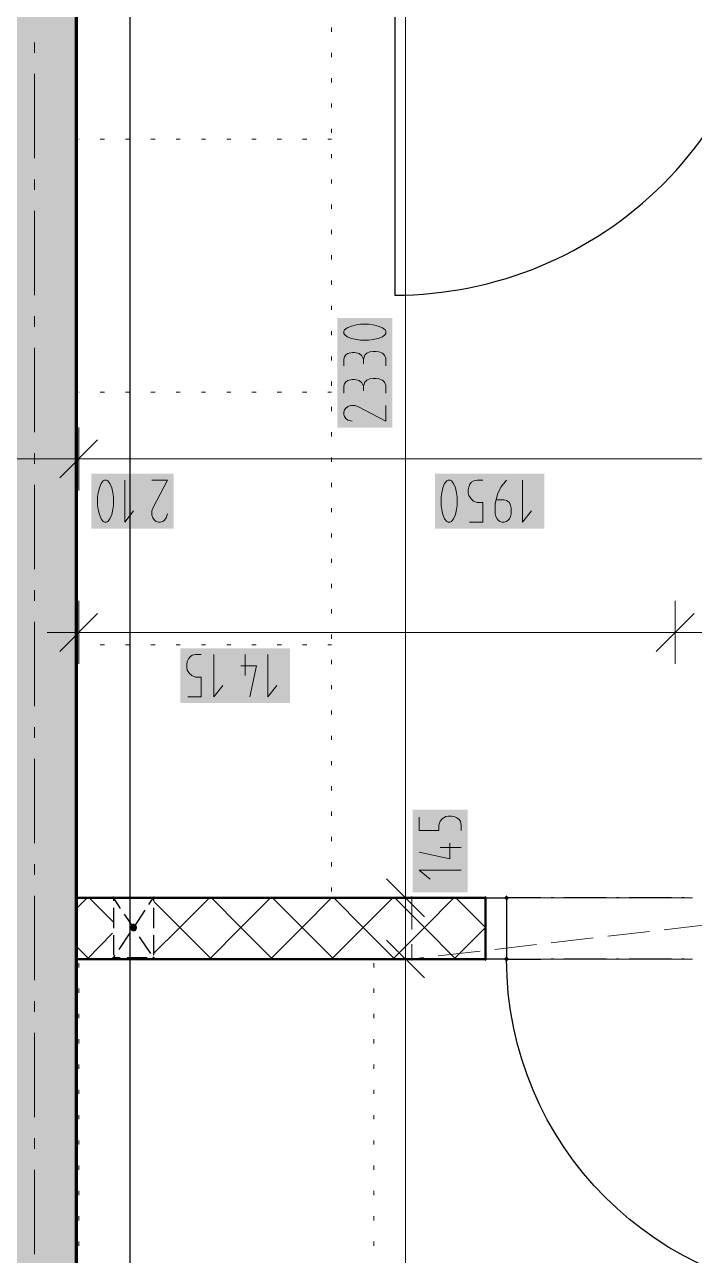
# Model space of a CAD drawing. Header units: millimetres. Extents: x 0 to 594, y 0 to 420.
# Drawn here: x 410.86 to 427.15, y 200.05 to 229.98 of the extents above; entities that cross this region are included whole.
import ezdxf

# ---------------------------------------------------------------- set-up
doc = ezdxf.new("R2010")
doc.units = ezdxf.units.MM
doc.header["$LTSCALE"] = 8
for name, color, linetype in [('PDF_Dvere', 7, 'Continuous'), ('PDF_Koty delkove', 7, 'Continuous'), ('PDF_Nabytek', 7, 'Continuous'), ('PDF_Osy hlavni', 7, 'Continuous'), ('PDF_Popis Prostupy', 7, 'Continuous'), ('PDF_Preklady', 7, 'Continuous'), ('PDF_Pricky zdene', 7, 'Continuous'), ('PDF_Prostupy', 7, 'Continuous'), ('PDF_Steny obvodove nosne', 7, 'Continuous'), ('RED_2.5mm^2', 1, 'Continuous')]:
    doc.layers.add(name, color=color, linetype=linetype)

msp = doc.modelspace()

# ---------------------------------------------------------------- linework, layer by layer
at = {"layer": 'PDF_Dvere', "lineweight": 25}
for points in [[(420.234, 232.622), (419.863, 232.622), (419.863, 223.397, 0.414214), (429.088, 232.622), (428.741, 232.622)], [(430.329, 207.253), (430.779, 207.253), (430.779, 199.053, -0.414213), (422.58, 207.253), (423.41, 207.253)]]:
    msp.add_lwpolyline(points, format="xyb", dxfattribs=at)
msp.add_lwpolyline([(422.067, 208.739), (422.58, 208.739), (422.58, 207.253), (422.067, 207.253)], close=True, dxfattribs=at)
for points in [[(423.41, 208.739), (422.58, 208.739)], [(423.718, 208.739), (423.667, 208.739)], [(424.999, 208.739), (423.974, 208.739)], [(425.307, 208.739), (425.255, 208.739)], [(426.588, 208.739), (425.563, 208.739)], [(426.895, 208.739), (426.844, 208.739)], [(423.718, 207.253), (423.667, 207.253)], [(424.999, 207.253), (423.974, 207.253)], [(425.307, 207.253), (425.255, 207.253)], [(426.588, 207.253), (425.563, 207.253)], [(426.895, 207.253), (426.844, 207.253)]]:
    msp.add_lwpolyline(points, dxfattribs=at)
at = {"layer": 'PDF_Dvere', "lineweight": 25, "transparency": 33554559}
for points in [[(422.644, 208.739), (422.58, 208.675), (422.58, 208.803), (422.515, 208.739)], [(422.644, 207.253), (422.58, 207.189), (422.58, 207.317), (422.515, 207.253)]]:
    msp.add_solid(points, dxfattribs=at)
at = {"layer": 'PDF_Koty delkove', "lineweight": 18}
for points in [[(420.125, 152.109), (420.125, 185.541), (420.125, 205.447), (420.125, 207.253), (420.125, 208.739), (420.125, 232.622), (420.125, 235.389), (420.125, 238.464), (420.125, 253.839), (420.125, 256.914), (420.125, 259.681), (420.125, 283.564), (420.125, 285.05), (420.125, 340.194)], [(418.62, 221.674), (418.62, 221.839), (418.637, 221.894), (418.672, 221.948), (418.723, 221.976), (418.824, 222.003), (418.893, 222.003), (418.995, 221.976), (419.064, 221.921), (419.098, 221.839), (419.098, 221.729)], [(419.645, 221.674), (419.645, 221.866), (419.61, 221.934), (419.559, 221.989), (419.474, 222.016), (419.405, 222.03), (419.337, 222.03), (419.252, 222.016), (419.184, 221.989), (419.133, 221.934), (419.098, 221.839)], [(418.62, 221.017), (418.62, 221.181), (418.637, 221.237), (418.672, 221.291), (418.723, 221.319), (418.824, 221.346), (418.893, 221.346), (418.995, 221.319), (419.064, 221.264), (419.098, 221.181), (419.098, 221.072)], [(419.645, 221.017), (419.645, 221.209), (419.61, 221.277), (419.559, 221.332), (419.474, 221.359), (419.405, 221.373), (419.337, 221.373), (419.252, 221.359), (419.184, 221.332), (419.133, 221.277), (419.098, 221.181)], [(419.645, 220.716), (419.645, 220.332), (418.962, 220.689), (418.893, 220.716), (418.79, 220.716), (418.723, 220.689), (418.672, 220.648), (418.637, 220.607), (418.62, 220.552), (418.62, 220.497), (418.637, 220.442), (418.672, 220.401), (418.723, 220.36), (418.824, 220.332)], [(412.176, 220.182), (412.176, 219.413), (412.176, 218.645)], [(412.637, 219.875), (411.715, 218.952)], [(410.023, 219.413), (412.176, 219.413), (432.163, 219.413), (433.291, 219.413), (442.464, 219.413), (450.1, 219.413), (451.842, 219.413), (452.714, 219.413), (455.174, 219.413), (456.045, 219.413), (457.788, 219.413), (474.598, 219.413), (476.75, 219.413), (489.05, 219.413), (491.818, 219.413), (510.729, 219.413), (511.856, 219.413), (517.969, 219.413), (523.737, 219.413), (539.89, 219.413), (541.427, 219.413), (545.039, 219.413), (545.22, 219.413), (545.988, 219.413)], [(412.637, 218.49), (412.637, 218.285), (412.651, 218.183), (412.678, 218.064), (412.719, 217.961), (412.773, 217.892), (412.801, 217.876), (412.855, 217.876), (412.883, 217.892), (412.937, 217.961), (412.978, 218.064), (413.006, 218.183), (413.02, 218.285), (413.02, 218.49), (413.006, 218.592), (412.978, 218.712), (412.937, 218.815), (412.883, 218.884), (412.855, 218.901), (412.801, 218.901), (412.773, 218.884)], [(412.773, 218.884), (412.719, 218.815), (412.678, 218.712), (412.651, 218.592), (412.637, 218.49)], [(413.294, 218.901), (413.294, 217.876), (413.512, 218.149)], [(413.951, 218.901), (414.334, 218.901), (413.978, 218.217), (413.951, 218.149), (413.951, 218.046), (413.978, 217.978), (414.019, 217.927), (414.06, 217.892), (414.115, 217.876), (414.169, 217.876), (414.224, 217.892), (414.265, 217.927), (414.307, 217.978), (414.334, 218.08)], [(421.293, 217.961), (421.334, 218.064), (421.362, 218.183), (421.376, 218.285), (421.376, 218.49), (421.362, 218.592), (421.334, 218.712), (421.293, 218.815), (421.238, 218.884), (421.21, 218.901), (421.156, 218.901), (421.128, 218.884), (421.074, 218.815), (421.033, 218.712), (421.006, 218.592), (420.992, 218.49)], [(421.676, 217.876), (422.005, 217.876), (422.005, 218.354), (421.868, 218.354), (421.772, 218.388), (421.717, 218.44), (421.663, 218.525), (421.649, 218.592), (421.649, 218.661), (421.663, 218.73), (421.69, 218.797), (421.731, 218.849), (421.785, 218.884), (421.868, 218.901), (422.005, 218.901)], [(422.58, 218.901), (422.442, 218.73), (422.36, 218.559), (422.306, 218.32), (422.306, 218.08), (422.32, 218.012), (422.347, 217.961), (422.374, 217.927), (422.415, 217.892), (422.47, 217.876), (422.525, 217.876), (422.58, 217.892), (422.621, 217.927), (422.648, 217.961), (422.676, 218.012), (422.69, 218.08), (422.69, 218.217), (422.676, 218.285), (422.648, 218.354), (422.58, 218.405), (422.525, 218.422), (422.333, 218.422)], [(422.963, 218.901), (422.963, 217.876), (423.182, 218.149)], [(420.992, 218.49), (420.992, 218.285), (421.006, 218.183), (421.033, 218.064), (421.074, 217.961), (421.128, 217.892), (421.156, 217.876), (421.21, 217.876), (421.238, 217.892), (421.293, 217.961)], [(412.176, 215.964), (412.176, 215.195), (412.176, 214.427)], [(426.679, 215.964), (426.679, 215.195), (426.679, 214.427)], [(412.637, 215.657), (411.715, 214.734)], [(427.141, 215.657), (426.218, 214.734)], [(412.176, 215.195), (411.407, 215.195)], [(412.176, 215.195), (426.679, 215.195), (428.771, 215.195), (432.163, 215.195), (432.932, 215.195)], [(414.829, 213.631), (415.157, 213.631), (415.157, 214.109), (415.02, 214.109), (414.925, 214.144), (414.87, 214.195), (414.816, 214.28), (414.802, 214.348), (414.802, 214.416), (414.816, 214.485), (414.843, 214.553), (414.884, 214.604), (414.938, 214.639), (415.02, 214.656), (415.157, 214.656)], [(415.459, 214.656), (415.459, 213.631), (415.677, 213.904)], [(416.225, 214.656), (416.225, 214.144)], [(416.773, 214.656), (416.773, 213.631), (416.991, 213.904)], [(416.116, 214.383), (416.499, 214.383), (416.334, 213.631)], [(420.452, 210.703), (420.452, 210.374), (420.93, 210.374), (420.93, 210.511), (420.965, 210.606), (421.016, 210.661), (421.101, 210.716), (421.169, 210.73), (421.237, 210.73), (421.306, 210.716), (421.374, 210.689)], [(421.374, 210.689), (421.425, 210.648), (421.46, 210.593), (421.477, 210.511), (421.477, 210.374)], [(421.204, 210.073), (421.204, 209.689), (420.452, 209.854)], [(421.477, 209.963), (420.965, 209.963)], [(421.477, 209.416), (420.452, 209.416), (420.725, 209.197)], [(420.586, 208.278), (419.663, 209.201)], [(420.893, 208.739), (420.125, 208.739), (419.356, 208.739)], [(420.586, 206.792), (419.663, 207.714)], [(420.893, 207.253), (420.125, 207.253), (419.356, 207.253)]]:
    msp.add_lwpolyline(points, dxfattribs=at)
msp.add_lwpolyline([(419.234, 222.687), (419.029, 222.687), (418.928, 222.673), (418.808, 222.646), (418.705, 222.605), (418.637, 222.551), (418.62, 222.523), (418.62, 222.468), (418.637, 222.441), (418.705, 222.386), (418.808, 222.345), (418.928, 222.317), (419.029, 222.303), (419.234, 222.303), (419.337, 222.317), (419.457, 222.345), (419.559, 222.386), (419.628, 222.441), (419.645, 222.468), (419.645, 222.523), (419.628, 222.551), (419.559, 222.605), (419.457, 222.646), (419.337, 222.673)], close=True, dxfattribs=at)
at = {"layer": 'PDF_Koty delkove', "color": 7, "lineweight": 18, "true_color": 0xffffff, "transparency": 33554559}
for points in [[(419.799, 220.178), (419.799, 222.84), (418.467, 220.178), (418.467, 222.84)], [(414.488, 219.055), (412.483, 219.055), (414.488, 217.722), (412.483, 217.722)], [(423.5, 219.055), (420.839, 219.055), (423.5, 217.722), (420.839, 217.722)], [(417.31, 214.81), (414.648, 214.81), (417.31, 213.478), (414.648, 213.478)], [(421.631, 208.878), (421.631, 210.883), (420.299, 208.878), (420.299, 210.883)]]:
    msp.add_solid(points, dxfattribs=at)
at = {"layer": 'PDF_Nabytek', "lineweight": 13}
for points in [[(418.326, 229.801), (418.326, 229.903)], [(418.326, 229.186), (418.326, 229.288)], [(418.326, 228.571), (418.326, 228.673)], [(418.326, 227.956), (418.326, 228.058)], [(412.187, 227.189), (412.176, 227.189)], [(412.176, 227.189), (412.176, 227.189)], [(412.802, 227.189), (412.699, 227.189)], [(413.417, 227.189), (413.314, 227.189)], [(414.032, 227.189), (413.929, 227.189)], [(414.647, 227.189), (414.544, 227.189)], [(415.262, 227.189), (415.159, 227.189)], [(415.877, 227.189), (415.774, 227.189)], [(416.492, 227.189), (416.389, 227.189)], [(417.107, 227.189), (417.004, 227.189)], [(417.722, 227.189), (417.619, 227.189)], [(418.326, 227.189), (418.234, 227.189)], [(418.326, 227.341), (418.326, 227.443)], [(418.326, 227.189), (418.326, 227.189)], [(418.326, 226.726), (418.326, 226.828)], [(418.326, 226.111), (418.326, 226.213)], [(418.326, 225.496), (418.326, 225.598)], [(418.326, 224.881), (418.326, 224.983)], [(418.326, 224.266), (418.326, 224.368)], [(418.326, 223.651), (418.326, 223.753)], [(418.326, 223.036), (418.326, 223.138)], [(418.326, 222.421), (418.326, 222.523)], [(418.326, 221.806), (418.326, 221.908)], [(418.326, 221.191), (418.326, 221.293)], [(412.187, 221.039), (412.176, 221.039)], [(412.176, 221.039), (412.176, 221.039)], [(412.802, 221.039), (412.699, 221.039)], [(413.417, 221.039), (413.314, 221.039)], [(414.032, 221.039), (413.929, 221.039)], [(414.647, 221.039), (414.544, 221.039)], [(415.262, 221.039), (415.159, 221.039)], [(415.877, 221.039), (415.774, 221.039)], [(416.492, 221.039), (416.389, 221.039)], [(417.107, 221.039), (417.004, 221.039)], [(417.722, 221.039), (417.619, 221.039)], [(418.326, 221.039), (418.234, 221.039)], [(418.326, 221.039), (418.326, 221.039)], [(418.326, 220.576), (418.326, 220.678)], [(418.326, 219.961), (418.326, 220.063)], [(418.326, 219.346), (418.326, 219.448)], [(418.326, 218.731), (418.326, 218.833)], [(418.326, 218.116), (418.326, 218.218)], [(418.326, 217.501), (418.326, 217.603)], [(418.326, 216.886), (418.326, 216.988)], [(418.326, 216.271), (418.326, 216.373)], [(418.326, 215.656), (418.326, 215.758)], [(418.326, 215.041), (418.326, 215.143)], [(412.187, 214.889), (412.176, 214.889)], [(412.176, 214.889), (412.176, 214.889)], [(412.802, 214.889), (412.699, 214.889)], [(413.417, 214.889), (413.314, 214.889)], [(414.032, 214.889), (413.929, 214.889)], [(414.647, 214.889), (414.544, 214.889)], [(415.262, 214.889), (415.159, 214.889)], [(415.877, 214.889), (415.774, 214.889)], [(416.492, 214.889), (416.389, 214.889)], [(417.107, 214.889), (417.004, 214.889)], [(417.722, 214.889), (417.619, 214.889)], [(418.326, 214.889), (418.234, 214.889)], [(418.326, 214.889), (418.326, 214.889)], [(418.326, 214.426), (418.326, 214.528)], [(418.326, 213.811), (418.326, 213.913)], [(418.326, 213.196), (418.326, 213.298)], [(418.326, 212.581), (418.326, 212.683)], [(418.326, 211.966), (418.326, 212.068)], [(418.326, 211.351), (418.326, 211.453)], [(418.326, 210.736), (418.326, 210.838)], [(418.326, 210.121), (418.326, 210.223)], [(418.326, 209.506), (418.326, 209.608)], [(418.326, 208.891), (418.326, 208.993)], [(418.326, 208.739), (418.326, 208.739)], [(412.176, 207.253), (412.176, 207.253)], [(412.187, 207.253), (412.176, 207.253)], [(412.176, 207.253), (412.176, 207.253)], [(412.176, 207.046), (412.176, 207.148)], [(412.802, 207.253), (412.699, 207.253)], [(413.417, 207.253), (413.314, 207.253)], [(414.032, 207.253), (413.929, 207.253)], [(414.647, 207.253), (414.544, 207.253)], [(415.262, 207.253), (415.159, 207.253)], [(415.877, 207.253), (415.774, 207.253)], [(416.492, 207.253), (416.389, 207.253)], [(417.107, 207.253), (417.004, 207.253)], [(417.722, 207.253), (417.619, 207.253)], [(418.337, 207.253), (418.234, 207.253)], [(418.952, 207.253), (418.849, 207.253)], [(419.351, 207.253), (419.351, 207.253)], [(419.351, 207.253), (419.351, 207.253)], [(419.351, 207.046), (419.351, 207.148)], [(412.176, 206.431), (412.176, 206.533)], [(419.351, 206.431), (419.351, 206.533)], [(412.176, 205.816), (412.176, 205.918)], [(419.351, 205.816), (419.351, 205.918)], [(412.176, 205.201), (412.176, 205.303)], [(419.351, 205.201), (419.351, 205.303)], [(412.176, 204.586), (412.176, 204.688)], [(419.351, 204.586), (419.351, 204.688)], [(412.176, 203.971), (412.176, 204.073)], [(419.351, 203.971), (419.351, 204.073)], [(412.176, 203.356), (412.176, 203.458)], [(419.351, 203.356), (419.351, 203.458)], [(412.176, 202.741), (412.176, 202.843)], [(419.351, 202.741), (419.351, 202.843)], [(412.176, 202.126), (412.176, 202.228)], [(419.351, 202.126), (419.351, 202.228)], [(412.176, 201.511), (412.176, 201.613)], [(419.351, 201.511), (419.351, 201.613)], [(412.176, 200.896), (412.176, 200.998)], [(419.351, 200.896), (419.351, 200.998)], [(412.176, 200.281), (412.176, 200.383)], [(419.351, 200.281), (419.351, 200.383)]]:
    msp.add_lwpolyline(points, dxfattribs=at)
at = {"layer": 'PDF_Osy hlavni', "lineweight": 18}
for points in [[(411.1, 229.288), (411.1, 229.544)], [(411.1, 226.726), (411.1, 228.776)], [(411.1, 225.957), (411.1, 226.213)], [(411.1, 223.394), (411.1, 225.444)], [(411.1, 222.626), (411.1, 222.882)], [(411.1, 220.063), (411.1, 222.113)], [(411.1, 219.294), (411.1, 219.551)], [(411.1, 216.732), (411.1, 218.782)], [(411.1, 215.963), (411.1, 216.219)], [(411.1, 213.401), (411.1, 215.451)], [(411.1, 212.632), (411.1, 212.888)], [(411.1, 210.07), (411.1, 212.119)], [(411.1, 209.301), (411.1, 209.557)], [(411.1, 206.738), (411.1, 208.788)], [(411.1, 205.97), (411.1, 206.226)], [(411.1, 203.407), (411.1, 205.457)], [(411.1, 202.638), (411.1, 202.895)], [(411.1, 200.076), (411.1, 202.126)]]:
    msp.add_lwpolyline(points, dxfattribs=at)
at = {"layer": 'PDF_Popis Prostupy', "lineweight": 25}
msp.add_lwpolyline([(413.549, 207.957), (413.559, 207.964), (413.566, 207.973), (413.573, 207.983), (413.577, 207.995), (413.58, 208.006), (413.581, 208.018), (413.58, 208.03), (413.577, 208.042), (413.572, 208.052), (413.565, 208.062), (413.557, 208.071), (413.548, 208.079), (413.537, 208.084), (413.526, 208.088), (413.514, 208.09), (413.502, 208.09), (413.49, 208.088), (413.479, 208.084), (413.468, 208.079), (413.459, 208.072), (413.45, 208.063), (413.444, 208.053), (413.439, 208.042), (413.436, 208.031), (413.434, 208.019), (413.435, 208.007), (413.438, 207.995), (413.442, 207.984), (413.448, 207.974), (413.456, 207.965), (413.465, 207.957), (413.476, 207.951), (413.487, 207.947), (413.499, 207.944), (413.51, 207.944), (413.522, 207.945), (413.534, 207.949), (413.545, 207.954)], close=True, dxfattribs=at)
for points in [[(413.466, 208.077), (413.466, 208.077)], [(413.568, 208.059), (413.568, 208.059)], [(413.447, 207.975), (413.447, 207.975)], [(413.549, 207.957), (413.549, 207.957)]]:
    msp.add_lwpolyline(points, dxfattribs=at)
at = {"layer": 'PDF_Popis Prostupy', "lineweight": 25, "transparency": 33554559}
for points in [[(413.502, 208.09), (413.442, 208.048), (413.435, 208.011)], [(413.502, 208.09), (413.435, 208.011), (413.539, 208.083)], [(413.539, 208.083), (413.435, 208.011), (413.447, 207.975)], [(413.442, 208.048), (413.502, 208.09), (413.466, 208.077)], [(413.539, 208.083), (413.447, 207.975), (413.568, 208.059)], [(413.568, 208.059), (413.447, 207.975), (413.477, 207.951)], [(413.568, 208.059), (413.477, 207.951), (413.58, 208.023)], [(413.58, 208.023), (413.477, 207.951), (413.513, 207.944)], [(413.58, 208.023), (413.513, 207.944), (413.574, 207.986)], [(413.574, 207.986), (413.513, 207.944), (413.549, 207.957)]]:
    msp.add_solid(points, dxfattribs=at)
at = {"layer": 'PDF_Preklady', "lineweight": 18}
for points in [[(420.273, 207.968), (420.273, 208.739)], [(421.565, 208.739), (420.54, 208.739)], [(422.067, 208.739), (421.924, 208.739)], [(422.949, 208.739), (422.067, 208.739)], [(424.333, 208.739), (423.308, 208.739)], [(425.717, 208.739), (424.692, 208.739)], [(427.1, 208.739), (426.075, 208.739)], [(426.415, 207.965), (427.433, 208.084)], [(423.666, 207.647), (424.684, 207.765)], [(425.04, 207.806), (426.058, 207.924)], [(420.273, 207.61), (420.273, 207.253), (420.56, 207.286)], [(420.917, 207.328), (421.935, 207.446)], [(422.291, 207.487), (423.309, 207.605)], [(421.565, 207.253), (420.54, 207.253)], [(422.067, 207.253), (421.924, 207.253)], [(422.949, 207.253), (422.067, 207.253)], [(424.333, 207.253), (423.308, 207.253)], [(425.717, 207.253), (424.692, 207.253)], [(427.1, 207.253), (426.075, 207.253)]]:
    msp.add_lwpolyline(points, dxfattribs=at)
at = {"layer": 'PDF_Preklady', "lineweight": 18, "transparency": 33554559}
for points in [[(420.319, 208.739), (420.273, 208.693), (420.273, 208.785), (420.227, 208.739)], [(420.273, 208.693), (420.227, 208.739), (420.319, 208.739), (420.273, 208.785)], [(422.113, 208.739), (422.067, 208.693), (422.067, 208.785), (422.021, 208.739)], [(422.113, 208.739), (422.067, 208.693), (422.067, 208.785), (422.021, 208.739)], [(420.227, 207.248), (420.268, 207.299), (420.279, 207.207), (420.319, 207.258)], [(420.319, 207.253), (420.273, 207.207), (420.273, 207.299), (420.227, 207.253)], [(420.273, 207.207), (420.227, 207.253), (420.319, 207.253), (420.273, 207.299)], [(422.113, 207.253), (422.067, 207.207), (422.067, 207.299), (422.021, 207.253)], [(422.113, 207.253), (422.067, 207.207), (422.067, 207.299), (422.021, 207.253)]]:
    msp.add_solid(points, dxfattribs=at)
at = {"layer": 'PDF_Pricky zdene', "lineweight": 9}
for points in [[(412.381, 208.739), (412.125, 208.483)], [(413.015, 208.158), (413.015, 208.158), (412.432, 208.739)], [(415.353, 208.739), (414.636, 208.022), (413.989, 207.379)], [(415.405, 207.253), (414.636, 208.022), (414.001, 208.655)], [(416.839, 208.739), (416.122, 208.022), (415.353, 207.253)], [(416.891, 207.253), (416.122, 208.022), (415.405, 208.739)], [(418.326, 208.739), (417.608, 208.022), (416.839, 207.253)], [(418.377, 207.253), (417.608, 208.022), (416.891, 208.739)], [(419.812, 208.739), (419.095, 208.022), (418.326, 207.253)], [(419.863, 207.253), (419.095, 208.022), (418.377, 208.739)], [(421.298, 208.739), (420.581, 208.022), (419.812, 207.253)], [(421.35, 207.253), (420.581, 208.022), (419.863, 208.739)], [(421.298, 207.253), (422.067, 208.022), (421.35, 208.739)], [(422.067, 208.022), (422.067, 208.022)], [(413, 207.88), (413, 207.88), (412.381, 207.253)], [(412.432, 207.253), (412.125, 207.561)]]:
    msp.add_lwpolyline(points, dxfattribs=at)
at = {"layer": 'PDF_Pricky zdene', "lineweight": 50}
for points in [[(422.067, 208.739), (420.273, 208.739), (412.176, 208.739), (412.125, 208.739), (412.125, 207.253), (412.176, 207.253), (420.273, 207.253), (422.067, 207.253)], [(422.067, 208.739), (422.067, 207.253)]]:
    msp.add_lwpolyline(points, dxfattribs=at)
at = {"layer": 'PDF_Prostupy', "lineweight": 25}
for points in [[(413.019, 208.75), (413.019, 208.665)], [(413.184, 208.75), (413.019, 208.75)], [(413.196, 208.484), (413.019, 208.75)], [(413.844, 208.75), (413.355, 208.75)], [(413.882, 208.579), (413.996, 208.75), (413.996, 208.665)], [(413.019, 208.494), (413.019, 208.005)], [(413.562, 207.935), (413.291, 208.341)], [(413.787, 208.437), (413.516, 208.03)], [(413.996, 208.494), (413.996, 208.005)], [(413.019, 207.834), (413.019, 207.345)], [(413.421, 207.888), (413.15, 207.481)], [(413.928, 207.386), (413.657, 207.792)], [(413.996, 207.834), (413.996, 207.345)], [(413.055, 207.339), (413.019, 207.284)], [(413.184, 207.284), (413.019, 207.284)], [(413.844, 207.284), (413.355, 207.284)]]:
    msp.add_lwpolyline(points, dxfattribs=at)
at = {"layer": 'PDF_Prostupy', "lineweight": 25, "transparency": 33554559}
for points in [[(413.019, 208.781), (413.049, 208.75), (412.988, 208.75), (413.019, 208.72)], [(413.049, 208.75), (413.019, 208.72), (413.019, 208.781), (412.988, 208.75)], [(413.036, 208.725), (412.993, 208.733), (413.044, 208.767), (413.002, 208.776)], [(414.027, 208.75), (413.996, 208.72), (413.996, 208.781), (413.966, 208.75)], [(413.996, 208.781), (414.027, 208.75), (413.966, 208.75), (413.996, 208.72)], [(414.013, 208.776), (414.022, 208.733), (413.971, 208.767), (413.979, 208.725)], [(413.019, 207.314), (413.049, 207.284), (412.988, 207.284), (413.019, 207.253)], [(413.049, 207.284), (413.019, 207.253), (413.019, 207.314), (412.988, 207.284)], [(413.036, 207.309), (413.044, 207.267), (412.993, 207.301), (413.002, 207.258)], [(413.996, 207.314), (414.027, 207.284), (413.966, 207.284), (413.996, 207.253)], [(414.027, 207.284), (413.996, 207.253), (413.996, 207.314), (413.966, 207.284)], [(414.013, 207.258), (413.971, 207.267), (414.022, 207.301), (413.979, 207.309)]]:
    msp.add_solid(points, dxfattribs=at)
at = {"layer": 'PDF_Steny obvodove nosne', "lineweight": 70}
msp.add_lwpolyline([(412.125, 149.7), (412.125, 152.109), (412.125, 207.253), (412.125, 208.739), (412.125, 232.622), (412.125, 235.389), (412.125, 238.31), (410.075, 238.31), (410.075, 235.697), (410.075, 152.109), (410.075, 149.7)], close=True, dxfattribs=at)
at = {"layer": 'PDF_Steny obvodove nosne', "color": 9, "lineweight": 9, "true_color": 0xc0c0c0, "transparency": 33554559}
msp.add_solid([(412.125, 149.7), (412.125, 238.31), (410.075, 149.7), (410.075, 238.31)], dxfattribs=at)
at = {"layer": 'RED_2.5mm^2'}
msp.add_line((413.429, 199.55), (413.429, 247.573), dxfattribs=at)

doc.saveas('drawing.dxf')
